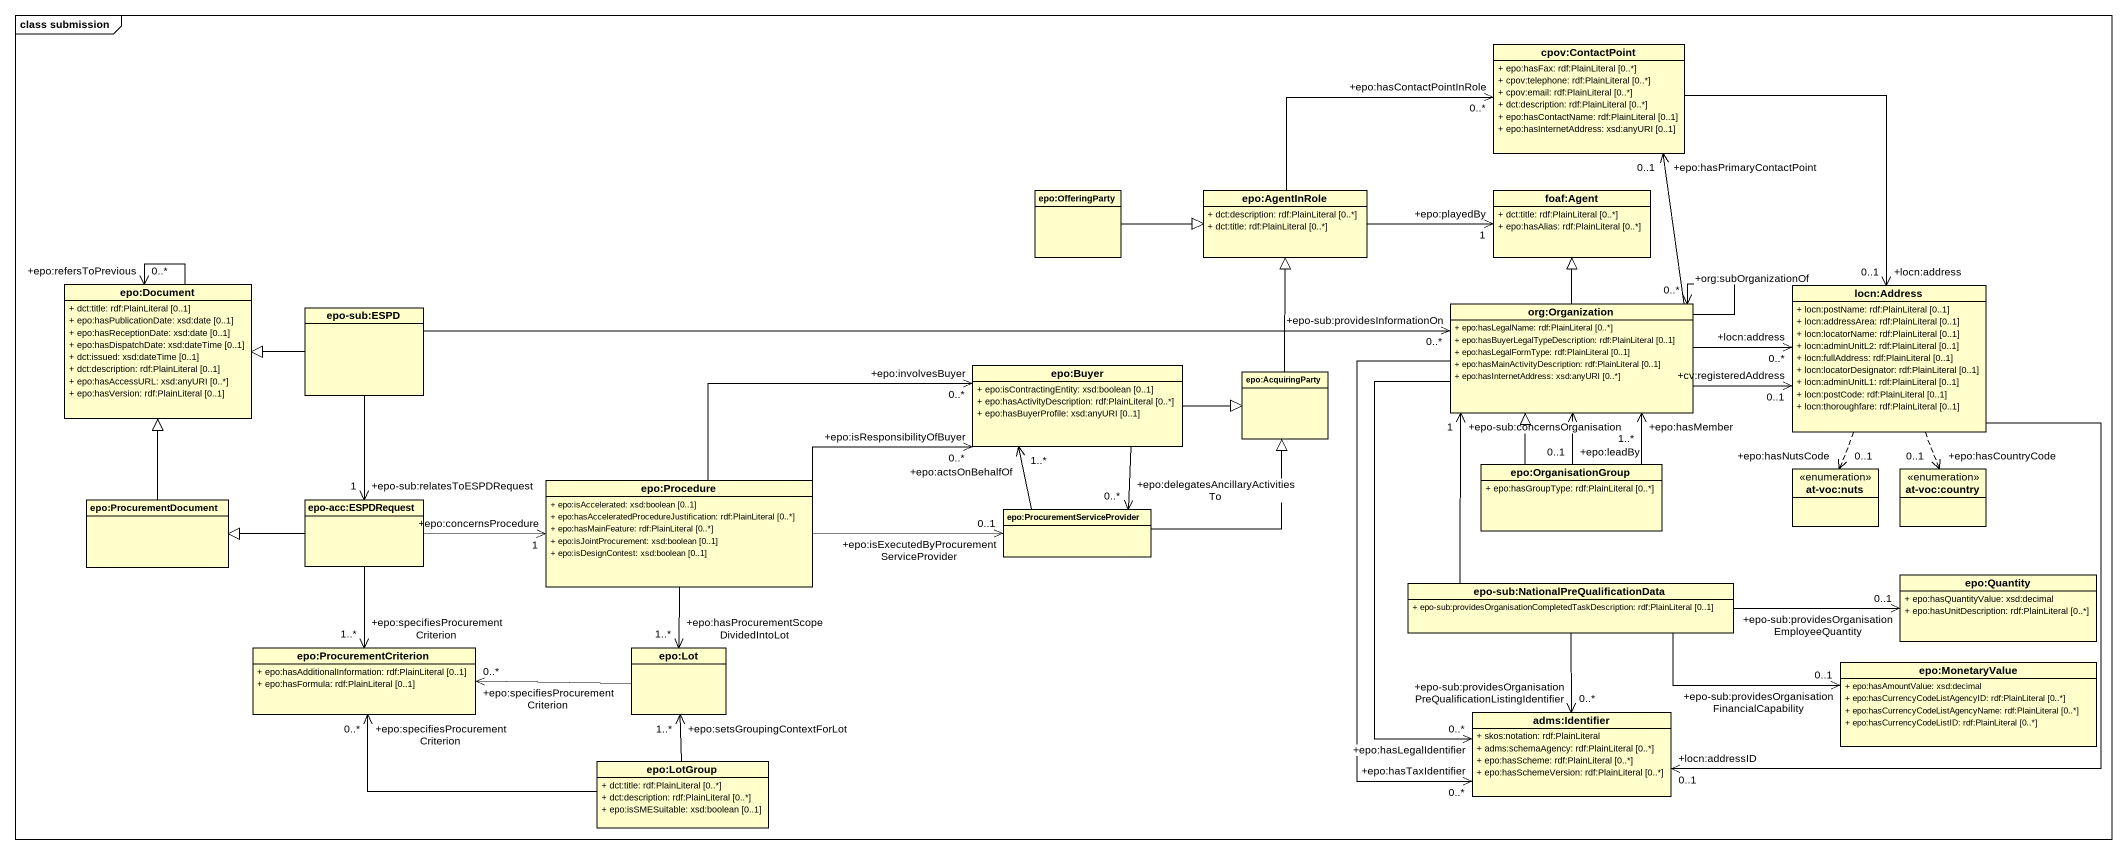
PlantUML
@startuml
mainframe class submission
hide circle
hide empty members
skinparam classAttributeIconSize 0
class "cpov:ContactPoint" as cpov_ContactPoint {
  + epo:hasFax: rdf:PlainLiteral [0..*]
  + cpov:telephone: rdf:PlainLiteral [0..*]
  + cpov:email: rdf:PlainLiteral [0..*]
  + dct:description: rdf:PlainLiteral [0..*]
  + epo:hasContactName: rdf:PlainLiteral [0..1]
  + epo:hasInternetAddress: xsd:anyURI [0..1]
}
class "epo:OfferingParty" as epo_OfferingParty
class "epo:AgentInRole" as epo_AgentInRole {
  + dct:description: rdf:PlainLiteral [0..*]
  + dct:title: rdf:PlainLiteral [0..*]
}
class "foaf:Agent" as foaf_Agent {
  + dct:title: rdf:PlainLiteral [0..*]
  + epo:hasAlias: rdf:PlainLiteral [0..*]
}
class "epo:Document" as epo_Document {
  + dct:title: rdf:PlainLiteral [0..1]
  + epo:hasPublicationDate: xsd:date [0..1]
  + epo:hasReceptionDate: xsd:date [0..1]
  + epo:hasDispatchDate: xsd:dateTime [0..1]
  + dct:issued: xsd:dateTime [0..1]
  + dct:description: rdf:PlainLiteral [0..1]
  + epo:hasAccessURL: xsd:anyURI [0..*]
  + epo:hasVersion: rdf:PlainLiteral [0..1]
}
class "org:Organization" as org_Organization {
  + epo:hasLegalName: rdf:PlainLiteral [0..*]
  + epo:hasBuyerLegalTypeDescription: rdf:PlainLiteral [0..1]
  + epo:hasLegalFormType: rdf:PlainLiteral [0..1]
  + epo:hasMainActivityDescription: rdf:PlainLiteral [0..1]
  + epo:hasInternetAddress: xsd:anyURI [0..*]
}
class "locn:Address" as locn_Address {
  + locn:postName: rdf:PlainLiteral [0..1]
  + locn:addressArea: rdf:PlainLiteral [0..1]
  + locn:locatorName: rdf:PlainLiteral [0..1]
  + locn:adminUnitL2: rdf:PlainLiteral [0..1]
  + locn:fullAddress: rdf:PlainLiteral [0..1]
  + locn:locatorDesignator: rdf:PlainLiteral [0..1]
  + locn:adminUnitL1: rdf:PlainLiteral [0..1]
  + locn:postCode: rdf:PlainLiteral [0..1]
  + locn:thoroughfare: rdf:PlainLiteral [0..1]
}
class "epo-sub:ESPD" as epo_sub_ESPD
class "epo:Buyer" as epo_Buyer {
  + epo:isContractingEntity: xsd:boolean [0..1]
  + epo:hasActivityDescription: rdf:PlainLiteral [0..*]
  + epo:hasBuyerProfile: xsd:anyURI [0..1]
}
class "epo:AcquiringParty" as epo_AcquiringParty
class "epo:OrganisationGroup" as epo_OrganisationGroup {
  + epo:hasGroupType: rdf:PlainLiteral [0..*]
}
enum "at-voc:nuts" as at_voc_nuts
enum "at-voc:country" as at_voc_country
class "epo:ProcurementDocument" as epo_ProcurementDocument
class "epo-acc:ESPDRequest" as epo_acc_ESPDRequest
class "epo:Procedure" as epo_Procedure {
  + epo:isAccelerated: xsd:boolean [0..1]
  + epo:hasAcceleratedProcedureJustification: rdf:PlainLiteral [0..*]
  + epo:hasMainFeature: rdf:PlainLiteral [0..*]
  + epo:isJointProcurement: xsd:boolean [0..1]
  + epo:isDesignContest: xsd:boolean [0..1]
}
class "epo:ProcurementServiceProvider" as epo_ProcurementServiceProvid
class "epo-sub:NationalPreQualificationData" as epo_sub_NationalPreQualifica {
  + epo-sub:providesOrganisationCompletedTaskDescription: rdf:PlainLiteral [0..1]
}
class "epo:Quantity" as epo_Quantity {
  + epo:hasQuantityValue: xsd:decimal
  + epo:hasUnitDescription: rdf:PlainLiteral [0..*]
}
class "epo:ProcurementCriterion" as epo_ProcurementCriterion {
  + epo:hasAdditionalInformation: rdf:PlainLiteral [0..1]
  + epo:hasFormula: rdf:PlainLiteral [0..1]
}
class "epo:Lot" as epo_Lot
class "epo:MonetaryValue" as epo_MonetaryValue {
  + epo:hasAmountValue: xsd:decimal
  + epo:hasCurrencyCodeListAgencyID: rdf:PlainLiteral [0..*]
  + epo:hasCurrencyCodeListAgencyName: rdf:PlainLiteral [0..*]
  + epo:hasCurrencyCodeListID: rdf:PlainLiteral [0..*]
}
class "adms:Identifier" as adms_Identifier {
  + skos:notation: rdf:PlainLiteral
  + adms:schemaAgency: rdf:PlainLiteral [0..*]
  + epo:hasScheme: rdf:PlainLiteral [0..*]
  + epo:hasSchemeVersion: rdf:PlainLiteral [0..*]
}
class "epo:LotGroup" as epo_LotGroup {
  + dct:title: rdf:PlainLiteral [0..*]
  + dct:description: rdf:PlainLiteral [0..*]
  + epo:isSMESuitable: xsd:boolean [0..1]
}
cpov_ContactPoint --> "+locn:address\n0..1" locn_Address
epo_OfferingParty -right-|> epo_AgentInRole
epo_AgentInRole -right-> "+epo:hasContactPointInRole\n0..*" cpov_ContactPoint
epo_AgentInRole -right-> "+epo:playedBy\n1" foaf_Agent
epo_Document --> "+epo:refersToPrevious\n0..*" epo_Document
org_Organization -up-> "+epo:hasPrimaryContactPoint\n0..1" cpov_ContactPoint
org_Organization -up-|> foaf_Agent
org_Organization --> "+org:subOrganizationOf\n0..*" org_Organization
org_Organization -right-> "+cv:registeredAddress\n0..1" locn_Address
org_Organization -right-> "+locn:address\n0..*" locn_Address
org_Organization --> "+epo:hasLegalIdentifier\n0..*" adms_Identifier
org_Organization --> "+epo:hasTaxIdentifier\n0..*" adms_Identifier
locn_Address ..> "+epo:hasNutsCode\n0..1" at_voc_nuts
locn_Address ..> "+epo:hasCountryCode\n0..1" at_voc_country
locn_Address --> "+locn:addressID\n0..1" adms_Identifier
epo_sub_ESPD -left-|> epo_Document
epo_sub_ESPD -right-> "+epo-sub:providesInformationOn\n0..*" org_Organization
epo_sub_ESPD --> "+epo-sub:relatesToESPDRequest\n1" epo_acc_ESPDRequest
epo_Buyer -right-|> epo_AcquiringParty
epo_Buyer --> "+epo:delegatesAncillaryActivitiesTo\n0..*" epo_ProcurementServiceProvid
epo_AcquiringParty -up-|> epo_AgentInRole
epo_OrganisationGroup -up-> "+epo:leadBy\n0..1" org_Organization
epo_OrganisationGroup -up-> "+epo:hasMember\n1..*" org_Organization
epo_OrganisationGroup -up-|> org_Organization
epo_ProcurementDocument -up-|> epo_Document
epo_acc_ESPDRequest -left-|> epo_ProcurementDocument
epo_acc_ESPDRequest -right-> "+epo:concernsProcedure\n1" epo_Procedure
epo_acc_ESPDRequest --> "+epo:specifiesProcurementCriterion\n1..*" epo_ProcurementCriterion
epo_Procedure -right-> "+epo:involvesBuyer\n0..*" epo_Buyer
epo_Procedure -right-> "+epo:isResponsibilityOfBuyer\n0..*" epo_Buyer
epo_Procedure -right-> "+epo:isExecutedByProcurementServiceProvider\n0..1" epo_ProcurementServiceProvid
epo_Procedure --> "+epo:hasProcurementScopeDividedIntoLot\n1..*" epo_Lot
epo_ProcurementServiceProvid -up-> "+epo:actsOnBehalfOf\n1..*" epo_Buyer
epo_ProcurementServiceProvid -up-|> epo_AcquiringParty
epo_sub_NationalPreQualifica -up-> "+epo-sub:concernsOrganisation\n1" org_Organization
epo_sub_NationalPreQualifica -right-> "+epo-sub:providesOrganisationEmployeeQuantity\n0..1" epo_Quantity
epo_sub_NationalPreQualifica -right-> "+epo-sub:providesOrganisationFinancialCapability\n0..1" epo_MonetaryValue
epo_sub_NationalPreQualifica --> "+epo-sub:providesOrganisationPreQualificationListingIdentifier\n0..*" adms_Identifier
epo_Lot -left-> "+epo:specifiesProcurementCriterion\n0..*" epo_ProcurementCriterion
epo_LotGroup -left-> "+epo:specifiesProcurementCriterion\n0..*" epo_ProcurementCriterion
epo_LotGroup -up-> "+epo:setsGroupingContextForLot\n1..*" epo_Lot
@enduml
